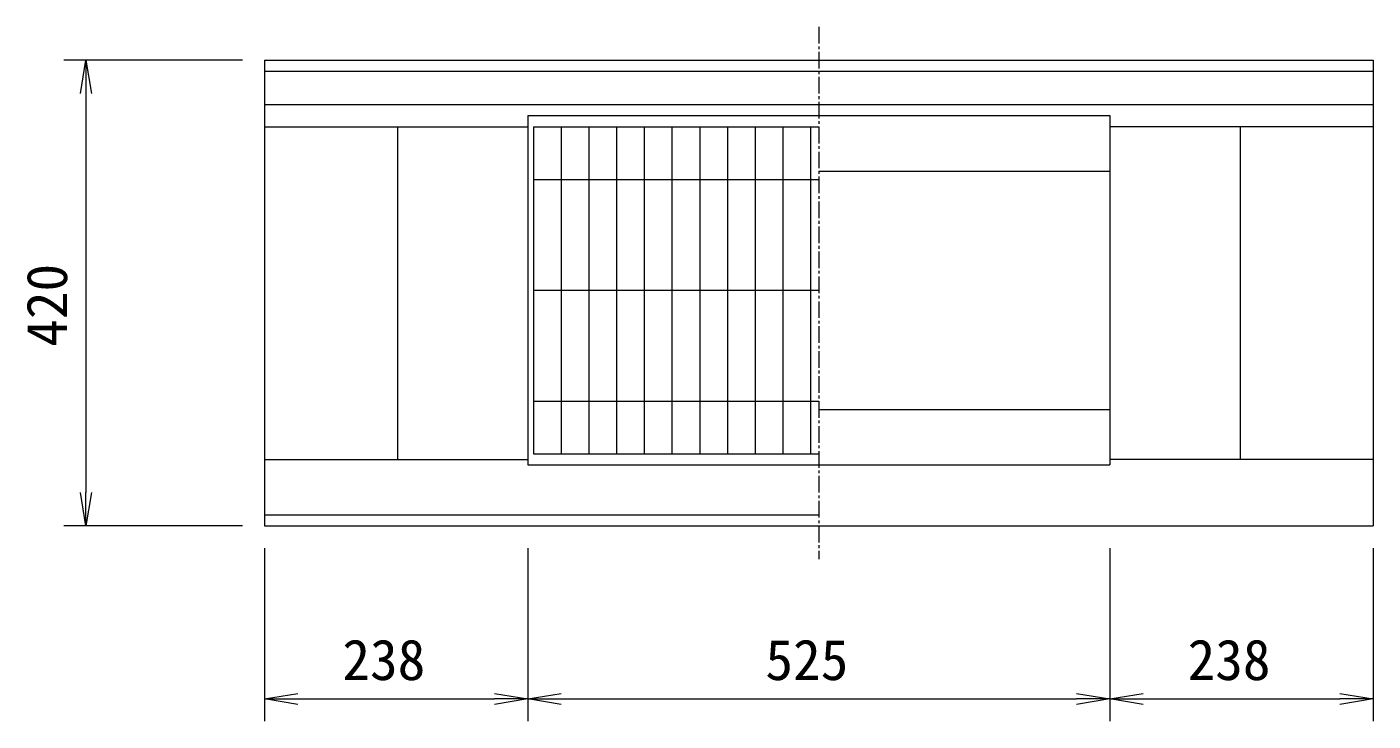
# Model space of a CAD drawing. Units: millimetres on the paper. Extents: x 0 to 841, y 0 to 594.
# Drawn here: x 381 to 441.7, y 350.6 to 381.9 of the extents above; entities that cross this region are included whole.
import ezdxf
from ezdxf.enums import TextEntityAlignment as Align

# ---------------------------------------------------------------- set-up
doc = ezdxf.new("R2010")
doc.units = ezdxf.units.MM
doc.linetypes.add('USER1', pattern=[1.125, 0.75, -0.125, 0.125, -0.125])
for name, color, linetype, lineweight in [('D-STR-DIM（寸法）', 7, 'Continuous', 18), ('D-STR-STR1（構造物）', 4, 'Continuous', 18), ('D-STR-STRn（構造物）', 7, 'Continuous', 18), ('D-STR（構造物外形線）', 1, 'Continuous', 18)]:
    doc.layers.add(name, color=color, linetype=linetype, lineweight=lineweight)
doc.styles.add('ＭＳ ゴシック', font='')
doc.styles.get('ＭＳ ゴシック').set_extended_font_data('MS Gothic')

msp = doc.modelspace()

# ---------------------------------------------------------------- linework, layer by layer
at = {"layer": 'D-STR-DIM（寸法）'}
for p, q in [((390.705, 380.353), (382.645, 380.353)), ((383.395, 378.853), (383.645, 380.353)), ((383.645, 380.353), (383.895, 378.853)), ((383.645, 380.353), (383.645, 378.853)), ((383.645, 378.853), (383.645, 360.853)), ((383.645, 359.353), (383.395, 360.853)), ((383.895, 360.853), (383.645, 359.353)), ((383.645, 359.353), (383.645, 360.853)), ((390.705, 359.353), (382.645, 359.353)), ((391.705, 358.353), (391.705, 350.552)), ((403.58, 358.353), (403.58, 350.552)), ((403.58, 358.353), (403.58, 350.552)), ((429.83, 358.353), (429.83, 350.552)), ((429.83, 358.353), (429.83, 350.552)), ((441.705, 358.353), (441.705, 350.552)), ((391.705, 351.552), (393.205, 351.802)), ((402.08, 351.802), (403.58, 351.552)), ((403.58, 351.552), (405.08, 351.802)), ((428.33, 351.802), (429.83, 351.552)), ((429.83, 351.552), (431.33, 351.802)), ((440.205, 351.802), (441.705, 351.552)), ((393.205, 351.302), (391.705, 351.552)), ((391.705, 351.552), (393.205, 351.552)), ((393.205, 351.552), (402.08, 351.552)), ((403.58, 351.552), (402.08, 351.302)), ((403.58, 351.552), (402.08, 351.552)), ((405.08, 351.302), (403.58, 351.552)), ((403.58, 351.552), (405.08, 351.552)), ((405.08, 351.552), (428.33, 351.552)), ((429.83, 351.552), (428.33, 351.302)), ((429.83, 351.552), (428.33, 351.552)), ((431.33, 351.302), (429.83, 351.552)), ((429.83, 351.552), (431.33, 351.552)), ((431.33, 351.552), (440.205, 351.552)), ((441.705, 351.552), (440.205, 351.302)), ((441.705, 351.552), (440.205, 351.552))]:
    msp.add_line(p, q, dxfattribs=at)
at = {"layer": 'D-STR-STR1（構造物）'}
for p, q in [((391.705, 377.353), (403.58, 377.353)), ((397.705, 377.353), (397.705, 362.353)), ((403.83, 377.353), (403.83, 362.603)), ((403.83, 377.353), (416.705, 377.353)), ((405.08, 377.353), (405.08, 362.603)), ((406.33, 377.353), (406.33, 362.603)), ((407.58, 377.353), (407.58, 362.603)), ((408.83, 377.353), (408.83, 362.603)), ((410.08, 377.353), (410.08, 362.603)), ((411.33, 377.353), (411.33, 362.603)), ((412.58, 377.353), (412.58, 362.603)), ((413.83, 377.353), (413.83, 362.603)), ((415.08, 377.353), (415.08, 362.603)), ((416.33, 377.353), (416.33, 362.603)), ((441.705, 377.353), (429.83, 377.353)), ((435.705, 377.353), (435.705, 362.353)), ((403.83, 374.978), (416.705, 374.978)), ((403.83, 369.978), (416.705, 369.978)), ((403.83, 364.978), (416.705, 364.978)), ((403.83, 362.603), (416.705, 362.603)), ((391.705, 362.353), (403.58, 362.353)), ((441.705, 362.353), (429.83, 362.353))]:
    msp.add_line(p, q, dxfattribs=at)
at = {"layer": 'D-STR-STRn（構造物）', "linetype": 'USER1'}
msp.add_line((416.705, 381.853), (416.705, 357.853), dxfattribs=at)
at = {"layer": 'D-STR（構造物外形線）'}
for p, q in [((391.705, 380.353), (441.705, 380.353)), ((391.705, 380.353), (391.705, 359.353)), ((441.705, 380.353), (441.705, 359.353)), ((391.705, 379.853), (441.705, 379.853)), ((391.705, 378.353), (441.705, 378.353)), ((403.58, 377.853), (429.83, 377.853)), ((403.58, 377.853), (403.58, 362.103)), ((429.83, 377.853), (429.83, 362.103)), ((416.705, 375.353), (429.83, 375.353)), ((416.705, 364.603), (429.83, 364.603)), ((403.58, 362.103), (429.83, 362.103)), ((391.705, 359.853), (416.705, 359.853)), ((391.705, 359.353), (441.705, 359.353))]:
    msp.add_line(p, q, dxfattribs=at)

# ---------------------------------------------------------------- texts
at = {"layer": 'D-STR-DIM（寸法）', "style": 'ＭＳ ゴシック'}
msp.add_text('420', height=1.833, rotation=90, dxfattribs=at).set_placement((383.345, 367.429), align=Align.BOTTOM_LEFT)
for s, p in [('238', (395.212, 351.852)), ('525', (414.294, 351.852)), ('238', (433.337, 351.852))]:
    msp.add_text(s, height=1.833, dxfattribs=at).set_placement(p, align=Align.BOTTOM_LEFT)

doc.saveas('drawing.dxf')
